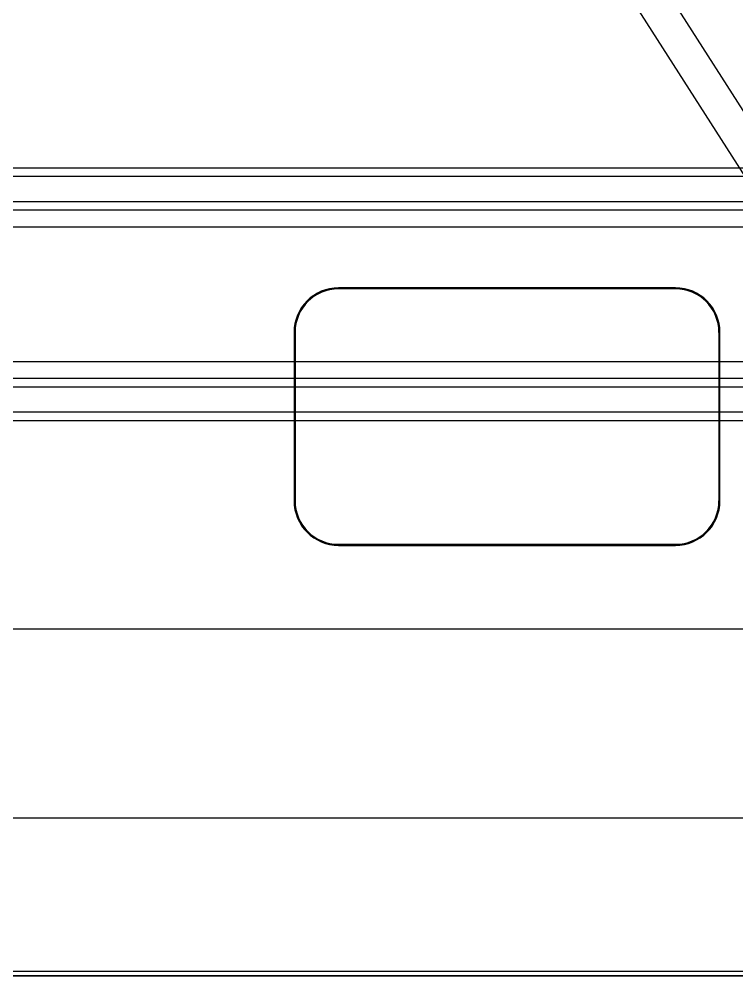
# Model space of a CAD drawing. Header units: millimetres. Extents: x 1409 to 26878, y 589 to 5187.
# Drawn here: x 15234.3 to 15319.6, y 2925.1 to 3038.8 of the extents above; entities that cross this region are included whole.
import ezdxf

# ---------------------------------------------------------------- set-up
doc = ezdxf.new("R2010")
doc.units = ezdxf.units.MM
doc.layers.add('02___PRT_ALL_AXES', color=7, linetype='Continuous')

# ---------------------------------------------------------------- blocks, each defined once
blk = doc.blocks.new('dfx')
at = {"color": 114, "linetype": 'Continuous', "lineweight": -3, "true_color": 0x139b48}
for p, q in [((13147.48, 8283.73), (13701.48, 8283.73)), ((13147.48, 8278.73), (13701.48, 8278.73)), ((13147.48, 8276.73), (13701.48, 8276.73)), ((13147.48, 8260.73), (13701.48, 8260.73)), ((13147.48, 8258.73), (13701.48, 8258.73)), ((13147.48, 8253.73), (13701.48, 8253.73))]:
    blk.add_line(p, q, dxfattribs=at)
at = {"layer": '02___PRT_ALL_AXES', "color": 114, "linetype": 'Continuous', "lineweight": -3, "true_color": 0x139b48}
for p, q in [((13151.45, 8282.73), (13697.51, 8282.73)), ((13151.45, 8279.73), (13697.51, 8279.73)), ((13151.45, 8257.73), (13697.51, 8257.73)), ((13151.45, 8254.73), (13697.51, 8254.73))]:
    blk.add_line(p, q, dxfattribs=at)
blk = doc.blocks.new('*U69')
blk.add_blockref('dfx', (-13416.98, -8530.48))
blk = doc.blocks.new('*U70')
at = {"color": 0, "linetype": 'ByBlock', "lineweight": -2, "transparency": 16777216}
blk.add_blockref('*U69', (0, 675), dxfattribs=at)
blk = doc.blocks.new('1111')
at = {"color": 7, "linetype": 'Continuous'}
for p, q in [((16002.78, 7051.63), (16602.78, 7051.63)), ((16552.96, 6754.8), (16482.29, 6865.73)), ((16486.68, 6866.23), (16555.77, 6757.77)), ((16510.08, 6795.88), (16470.08, 6795.88)), ((16470.08, 6795.88), (16470.08, 6795.77)), ((16510.08, 6795.77), (16470.08, 6795.77)), ((16510.08, 6795.88), (16510.08, 6795.77)), ((16464.78, 6790.58), (16464.9, 6790.58)), ((16464.78, 6790.58), (16464.78, 6770.58)), ((16464.9, 6790.58), (16464.9, 6770.58)), ((16515.38, 6790.58), (16515.27, 6790.58)), ((16515.27, 6770.58), (16515.27, 6790.58)), ((16515.38, 6770.58), (16515.38, 6790.58)), ((16464.78, 6770.58), (16464.9, 6770.58)), ((16515.38, 6770.58), (16515.27, 6770.58)), ((16470.08, 6765.4), (16510.08, 6765.4)), ((16470.08, 6765.28), (16470.08, 6765.4)), ((16470.08, 6765.28), (16510.08, 6765.28)), ((16510.08, 6765.28), (16510.08, 6765.4)), ((16284.98, 6755.38), (16549.05, 6755.38)), ((16270.67, 6732.9), (16549.05, 6732.9)), ((16567.33, 6714.63), (16259.03, 6714.63)), ((16602.78, 6714.13), (16002.78, 6714.13))]:
    blk.add_line(p, q, dxfattribs=at)
for centre, radius, start, end in [((16470.08, 6790.58), 5.3, 90, 180), ((16470.08, 6790.58), 5.18, 90, 180), ((16510.08, 6790.58), 5.3, 0, 90), ((16510.08, 6790.58), 5.18, 0, 90), ((16470.08, 6770.58), 5.3, 180, 270), ((16470.08, 6770.58), 5.18, 180, 270), ((16510.08, 6770.58), 5.3, 270, 0), ((16510.08, 6770.58), 5.18, 270, 0)]:
    blk.add_arc(centre, radius, start, end, dxfattribs=at)
blk = doc.blocks.new('*U147')
blk.add_blockref('1111', (-16308.28, -6888.88))
blk = doc.blocks.new('*U148')
at = {"color": 0, "linetype": 'ByBlock', "lineweight": -2, "transparency": 16777216}
for p in [(0, 675), (0, 337.5)]:
    blk.add_blockref('*U147', p, dxfattribs=at)

msp = doc.modelspace()

# ---------------------------------------------------------------- block references
for name, p in [('*U148', (15110.4576, 2424.8499)), ('*U70', (15097.4439, 2592.8499))]:
    msp.add_blockref(name, p)

doc.saveas('drawing.dxf')
